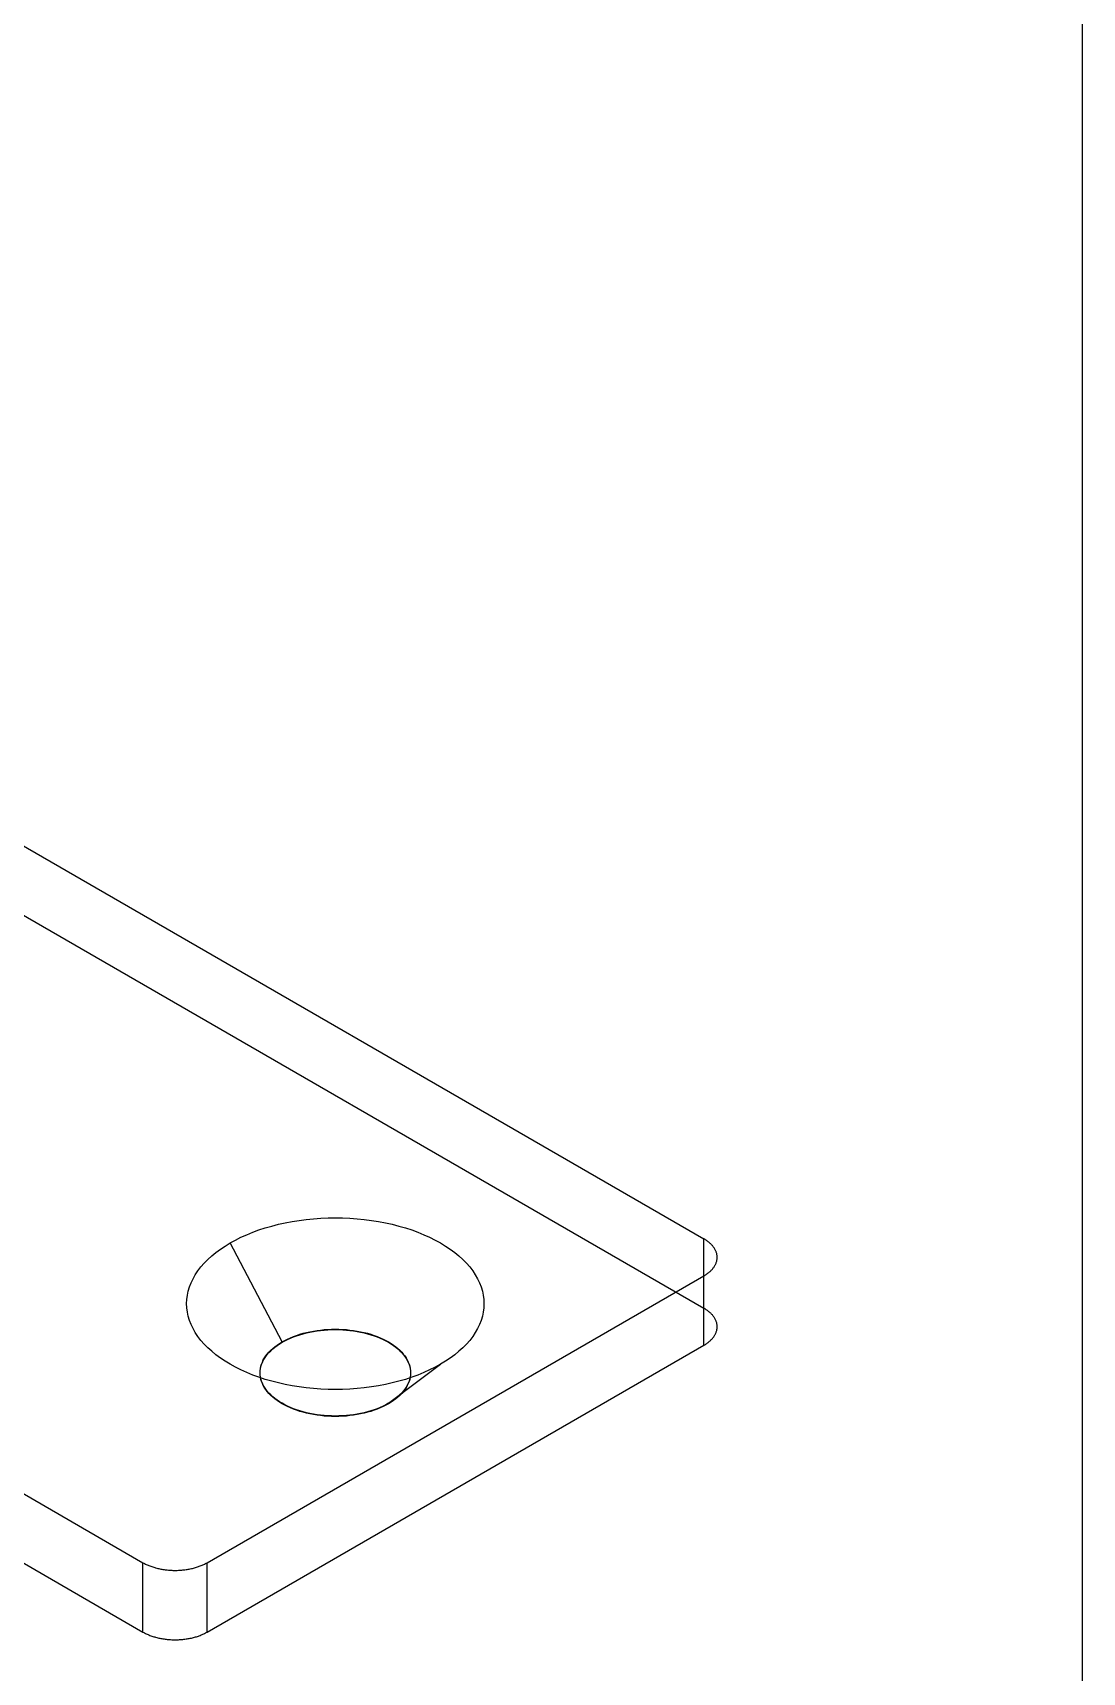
# Model space of a CAD drawing. Header units: inches. Extents: x 0.5 to 33.5, y 0.5 to 21.5.
# Drawn here: x 30.01 to 33.53, y 10.55 to 16.04 of the extents above; entities that cross this region are included whole.
import ezdxf

# ---------------------------------------------------------------- set-up
doc = ezdxf.new("R2010")
doc.units = ezdxf.units.IN
doc.header["$MEASUREMENT"] = 0

msp = doc.modelspace()

# ---------------------------------------------------------------- linework, layer by layer
at = {"layer": 'OUTLINE'}
for p, q in [((33.5278, 21.5278), (33.5278, 0.4722)), ((29.256, 13.7343), (32.2611, 11.9992)), ((29.256, 13.5019), (32.2611, 11.7668)), ((30.7503, 12.0213), (30.7709, 12.0289)), ((30.7709, 12.0289), (30.7922, 12.0358)), ((30.7922, 12.0358), (30.814, 12.0422)), ((30.814, 12.0422), (30.8363, 12.0479)), ((30.8363, 12.0479), (30.8591, 12.053)), ((30.8591, 12.053), (30.8823, 12.0574)), ((30.8823, 12.0574), (30.9059, 12.0611)), ((30.9059, 12.0611), (30.9297, 12.0642)), ((30.9297, 12.0642), (30.9538, 12.0666)), ((30.9538, 12.0666), (30.9781, 12.0684)), ((30.9781, 12.0684), (31.0024, 12.0694)), ((31.0024, 12.0694), (31.0269, 12.0698)), ((31.0269, 12.0698), (31.0513, 12.0694)), ((31.0513, 12.0694), (31.0757, 12.0684)), ((31.0757, 12.0684), (31.0999, 12.0666)), ((31.0999, 12.0666), (31.124, 12.0642)), ((31.124, 12.0642), (31.1478, 12.0611)), ((31.1478, 12.0611), (31.1714, 12.0574)), ((31.1714, 12.0574), (31.1946, 12.053)), ((31.1946, 12.053), (31.2174, 12.0479)), ((31.2174, 12.0479), (31.2397, 12.0422)), ((31.2397, 12.0422), (31.2615, 12.0358)), ((31.2615, 12.0358), (31.2828, 12.0289)), ((31.2828, 12.0289), (31.3034, 12.0213)), ((30.642, 11.9647), (30.658, 11.9753)), ((30.658, 11.9753), (30.6748, 11.9856)), ((30.6748, 11.9856), (30.6925, 11.9953)), ((30.8487, 11.6542), (30.6748, 11.9856)), ((30.6925, 11.9953), (30.711, 12.0045)), ((30.711, 12.0045), (30.7303, 12.0132)), ((30.7303, 12.0132), (30.7503, 12.0213)), ((31.3034, 12.0213), (31.3234, 12.0132)), ((31.3234, 12.0132), (31.3427, 12.0045)), ((31.3427, 12.0045), (31.3612, 11.9953)), ((31.3612, 11.9953), (31.3789, 11.9856)), ((31.3789, 11.9856), (31.3957, 11.9753)), ((31.3957, 11.9753), (31.4117, 11.9647)), ((32.2611, 11.7668), (32.2611, 11.9992)), ((32.2637, 11.9977), (32.2611, 11.9992)), ((32.2662, 11.9961), (32.2637, 11.9977)), ((32.2687, 11.9945), (32.2662, 11.9961)), ((32.2711, 11.9928), (32.2687, 11.9945)), ((32.2734, 11.9911), (32.2711, 11.9928)), ((32.2757, 11.9894), (32.2734, 11.9911)), ((32.2779, 11.9877), (32.2757, 11.9894)), ((32.28, 11.9859), (32.2779, 11.9877)), ((32.282, 11.9841), (32.28, 11.9859)), ((32.284, 11.9823), (32.282, 11.9841)), ((32.2858, 11.9804), (32.284, 11.9823)), ((32.2876, 11.9785), (32.2858, 11.9804)), ((32.2893, 11.9766), (32.2876, 11.9785)), ((32.291, 11.9747), (32.2893, 11.9766)), ((32.2925, 11.9727), (32.291, 11.9747)), ((32.294, 11.9708), (32.2925, 11.9727)), ((32.2954, 11.9688), (32.294, 11.9708)), ((32.2967, 11.9668), (32.2954, 11.9688)), ((30.5768, 11.9052), (30.5878, 11.9178)), ((30.5878, 11.9178), (30.5998, 11.9301)), ((30.5998, 11.9301), (30.6129, 11.942)), ((30.6129, 11.942), (30.627, 11.9535)), ((30.627, 11.9535), (30.642, 11.9647)), ((31.4117, 11.9647), (31.4267, 11.9535)), ((31.4267, 11.9535), (31.4408, 11.942)), ((31.4408, 11.942), (31.4539, 11.9301)), ((31.4539, 11.9301), (31.4659, 11.9178)), ((31.4659, 11.9178), (31.4769, 11.9052)), ((32.2979, 11.9647), (32.2967, 11.9668)), ((32.299, 11.9627), (32.2979, 11.9647)), ((32.3001, 11.9606), (32.299, 11.9627)), ((32.299, 11.9118), (32.3001, 11.9139)), ((32.301, 11.9585), (32.3001, 11.9606)), ((32.3001, 11.9139), (32.301, 11.9159)), ((32.3019, 11.9564), (32.301, 11.9585)), ((32.301, 11.9159), (32.3019, 11.918)), ((32.3026, 11.9543), (32.3019, 11.9564)), ((32.3019, 11.918), (32.3026, 11.9201)), ((32.3033, 11.9522), (32.3026, 11.9543)), ((32.3026, 11.9201), (32.3033, 11.9222)), ((32.3039, 11.9501), (32.3033, 11.9522)), ((32.3033, 11.9222), (32.3039, 11.9244)), ((32.3044, 11.948), (32.3039, 11.9501)), ((32.3039, 11.9244), (32.3044, 11.9265)), ((32.3048, 11.9458), (32.3044, 11.948)), ((32.3044, 11.9265), (32.3048, 11.9286)), ((32.3051, 11.9437), (32.3048, 11.9458)), ((32.3048, 11.9286), (32.3051, 11.9308)), ((32.3054, 11.9415), (32.3051, 11.9437)), ((32.3051, 11.9308), (32.3054, 11.9329)), ((32.3055, 11.9394), (32.3054, 11.9415)), ((32.3054, 11.9329), (32.3055, 11.9351)), ((32.3056, 11.9372), (32.3055, 11.9394)), ((32.3055, 11.9351), (32.3056, 11.9372)), ((30.5439, 11.8522), (30.5505, 11.8658)), ((30.5505, 11.8658), (30.5581, 11.8792)), ((30.5581, 11.8792), (30.5669, 11.8923)), ((30.5669, 11.8923), (30.5768, 11.9052)), ((30.5976, 10.9148), (32.2611, 11.8753)), ((31.4769, 11.9052), (31.4868, 11.8923)), ((31.4868, 11.8923), (31.4956, 11.8792)), ((31.4956, 11.8792), (31.5033, 11.8658)), ((31.5033, 11.8658), (31.5098, 11.8522)), ((32.2611, 11.8753), (32.2637, 11.8768)), ((32.2611, 11.6429), (32.2611, 11.8753)), ((32.2637, 11.8768), (32.2662, 11.8784)), ((32.2662, 11.8784), (32.2687, 11.88)), ((32.2687, 11.88), (32.2711, 11.8816)), ((32.2711, 11.8816), (32.2734, 11.8833)), ((32.2734, 11.8833), (32.2757, 11.885)), ((32.2757, 11.885), (32.2779, 11.8868)), ((32.2779, 11.8868), (32.28, 11.8885)), ((32.28, 11.8885), (32.282, 11.8903)), ((32.282, 11.8903), (32.284, 11.8922)), ((32.284, 11.8922), (32.2858, 11.894)), ((32.2858, 11.894), (32.2876, 11.8959)), ((32.2876, 11.8959), (32.2893, 11.8978)), ((32.2893, 11.8978), (32.291, 11.8998)), ((32.291, 11.8998), (32.2925, 11.9017)), ((32.2925, 11.9017), (32.294, 11.9037)), ((32.294, 11.9037), (32.2954, 11.9057)), ((32.2954, 11.9057), (32.2967, 11.9077)), ((32.2967, 11.9077), (32.2979, 11.9097)), ((32.2979, 11.9097), (32.299, 11.9118)), ((30.5296, 11.7964), (30.5314, 11.8105)), ((30.5314, 11.8105), (30.5344, 11.8245)), ((30.5344, 11.8245), (30.5386, 11.8384)), ((30.5386, 11.8384), (30.5439, 11.8522)), ((31.5098, 11.8522), (31.5151, 11.8384)), ((31.5151, 11.8384), (31.5193, 11.8245)), ((31.5193, 11.8245), (31.5223, 11.8105)), ((31.5223, 11.8105), (31.5241, 11.7964)), ((30.529, 11.7823), (30.5296, 11.7964)), ((30.5296, 11.7682), (30.529, 11.7823)), ((30.5314, 11.7541), (30.5296, 11.7682)), ((30.5344, 11.7401), (30.5314, 11.7541)), ((31.5223, 11.7541), (31.5193, 11.7401)), ((31.5241, 11.7682), (31.5223, 11.7541)), ((31.5241, 11.7964), (31.5247, 11.7823)), ((31.5247, 11.7823), (31.5241, 11.7682)), ((32.2637, 11.7653), (32.2611, 11.7668)), ((32.2662, 11.7637), (32.2637, 11.7653)), ((32.2687, 11.7621), (32.2662, 11.7637)), ((32.2711, 11.7605), (32.2687, 11.7621)), ((32.2734, 11.7588), (32.2711, 11.7605)), ((32.2757, 11.7571), (32.2734, 11.7588)), ((32.2779, 11.7553), (32.2757, 11.7571)), ((32.28, 11.7535), (32.2779, 11.7553)), ((32.282, 11.7517), (32.28, 11.7535)), ((32.284, 11.7499), (32.282, 11.7517)), ((32.2858, 11.7481), (32.284, 11.7499)), ((30.5386, 11.7262), (30.5344, 11.7401)), ((30.5439, 11.7125), (30.5386, 11.7262)), ((30.5505, 11.6989), (30.5439, 11.7125)), ((30.5581, 11.6855), (30.5505, 11.6989)), ((30.9656, 11.6925), (30.9777, 11.694)), ((30.9777, 11.694), (30.9899, 11.6953)), ((30.9777, 11.6926), (30.9899, 11.6938)), ((30.9899, 11.6953), (31.0022, 11.6961)), ((30.9899, 11.6938), (31.0022, 11.6947)), ((31.0022, 11.6961), (31.0145, 11.6967)), ((31.0022, 11.6947), (31.0145, 11.6952)), ((31.0145, 11.6967), (31.0269, 11.6968)), ((31.0145, 11.6952), (31.0269, 11.6954)), ((31.0269, 11.6968), (31.0392, 11.6967)), ((31.0269, 11.6954), (31.0392, 11.6952)), ((31.0392, 11.6967), (31.0516, 11.6961)), ((31.0392, 11.6952), (31.0516, 11.6947)), ((31.0516, 11.6961), (31.0638, 11.6953)), ((31.0516, 11.6947), (31.0638, 11.6938)), ((31.0638, 11.6953), (31.076, 11.694)), ((31.0638, 11.6938), (31.076, 11.6926)), ((31.076, 11.694), (31.0881, 11.6925)), ((31.5033, 11.6989), (31.4956, 11.6855)), ((31.5098, 11.7125), (31.5033, 11.6989)), ((31.5151, 11.7262), (31.5098, 11.7125)), ((31.5193, 11.7401), (31.5151, 11.7262)), ((32.2876, 11.7462), (32.2858, 11.7481)), ((32.2893, 11.7443), (32.2876, 11.7462)), ((32.291, 11.7423), (32.2893, 11.7443)), ((32.2925, 11.7404), (32.291, 11.7423)), ((32.294, 11.7384), (32.2925, 11.7404)), ((32.2954, 11.7364), (32.294, 11.7384)), ((32.2967, 11.7344), (32.2954, 11.7364)), ((32.2979, 11.7323), (32.2967, 11.7344)), ((32.299, 11.7303), (32.2979, 11.7323)), ((32.3001, 11.7282), (32.299, 11.7303)), ((32.301, 11.7262), (32.3001, 11.7282)), ((32.3019, 11.7241), (32.301, 11.7262)), ((32.3026, 11.722), (32.3019, 11.7241)), ((32.3033, 11.7198), (32.3026, 11.722)), ((32.3039, 11.7177), (32.3033, 11.7198)), ((32.3044, 11.7156), (32.3039, 11.7177)), ((32.3039, 11.692), (32.3044, 11.6941)), ((32.3048, 11.7134), (32.3044, 11.7156)), ((32.3044, 11.6941), (32.3048, 11.6963)), ((32.3051, 11.7113), (32.3048, 11.7134)), ((32.3048, 11.6963), (32.3051, 11.6984)), ((32.3054, 11.7092), (32.3051, 11.7113)), ((32.3051, 11.6984), (32.3054, 11.7006)), ((32.3055, 11.707), (32.3054, 11.7092)), ((32.3054, 11.7006), (32.3055, 11.7027)), ((32.3056, 11.7049), (32.3055, 11.707)), ((32.3055, 11.7027), (32.3056, 11.7049)), ((30.5669, 11.6723), (30.5581, 11.6855)), ((30.5768, 11.6594), (30.5669, 11.6723)), ((30.5878, 11.6468), (30.5768, 11.6594)), ((30.5998, 11.6345), (30.5878, 11.6468)), ((30.5976, 10.6824), (32.2611, 11.6429)), ((30.8245, 11.638), (30.8321, 11.6436)), ((30.8245, 11.6366), (30.8321, 11.6422)), ((30.8321, 11.6436), (30.8402, 11.649)), ((30.8321, 11.6422), (30.8402, 11.6476)), ((30.8402, 11.649), (30.8487, 11.6542)), ((30.8402, 11.6476), (30.8487, 11.6528)), ((30.8487, 11.6542), (30.8577, 11.6591)), ((30.8487, 11.6528), (30.8577, 11.6577)), ((30.8487, 11.6528), (30.8487, 11.6542)), ((30.8577, 11.6591), (30.867, 11.6638)), ((30.8577, 11.6577), (30.867, 11.6624)), ((30.867, 11.6638), (30.8768, 11.6682)), ((30.867, 11.6624), (30.8768, 11.6668)), ((30.8768, 11.6682), (30.8869, 11.6723)), ((30.8768, 11.6668), (30.8869, 11.6709)), ((30.8869, 11.6723), (30.8973, 11.6761)), ((30.8869, 11.6709), (30.8973, 11.6747)), ((30.8973, 11.6761), (30.9081, 11.6796)), ((30.8973, 11.6747), (30.9081, 11.6782)), ((30.9081, 11.6796), (30.9191, 11.6829)), ((30.9081, 11.6782), (30.9191, 11.6814)), ((30.9191, 11.6829), (30.9304, 11.6858)), ((30.9191, 11.6814), (30.9304, 11.6843)), ((30.9304, 11.6858), (30.942, 11.6883)), ((30.9304, 11.6843), (30.942, 11.6869)), ((30.942, 11.6883), (30.9537, 11.6906)), ((30.942, 11.6869), (30.9537, 11.6891)), ((30.9537, 11.6906), (30.9656, 11.6925)), ((30.9537, 11.6891), (30.9656, 11.6911)), ((30.9656, 11.6911), (30.9777, 11.6926)), ((31.076, 11.6926), (31.0881, 11.6911)), ((31.0881, 11.6925), (31.1, 11.6906)), ((31.0881, 11.6911), (31.1, 11.6891)), ((31.1, 11.6906), (31.1117, 11.6883)), ((31.1, 11.6891), (31.1117, 11.6869)), ((31.1117, 11.6883), (31.1233, 11.6858)), ((31.1117, 11.6869), (31.1233, 11.6843)), ((31.1233, 11.6858), (31.1346, 11.6829)), ((31.1233, 11.6843), (31.1346, 11.6814)), ((31.1346, 11.6829), (31.1456, 11.6796)), ((31.1346, 11.6814), (31.1456, 11.6782)), ((31.1456, 11.6796), (31.1564, 11.6761)), ((31.1456, 11.6782), (31.1564, 11.6747)), ((31.1564, 11.6761), (31.1668, 11.6723)), ((31.1564, 11.6747), (31.1668, 11.6709)), ((31.1668, 11.6723), (31.1769, 11.6682)), ((31.1668, 11.6709), (31.1769, 11.6668)), ((31.1769, 11.6682), (31.1867, 11.6638)), ((31.1769, 11.6668), (31.1867, 11.6624)), ((31.1867, 11.6638), (31.1961, 11.6591)), ((31.1867, 11.6624), (31.1961, 11.6577)), ((31.1961, 11.6591), (31.205, 11.6542)), ((31.1961, 11.6577), (31.205, 11.6528)), ((31.205, 11.6542), (31.2135, 11.649)), ((31.205, 11.6528), (31.2135, 11.6476)), ((31.2135, 11.649), (31.2216, 11.6436)), ((31.2135, 11.6476), (31.2216, 11.6422)), ((31.2216, 11.6436), (31.2292, 11.638)), ((31.2216, 11.6422), (31.2292, 11.6366)), ((31.4659, 11.6468), (31.4539, 11.6345)), ((31.4769, 11.6594), (31.4659, 11.6468)), ((31.4868, 11.6723), (31.4769, 11.6594)), ((31.4956, 11.6855), (31.4868, 11.6723)), ((32.2611, 11.6429), (32.2637, 11.6444)), ((32.2637, 11.6444), (32.2662, 11.646)), ((32.2662, 11.646), (32.2687, 11.6476)), ((32.2687, 11.6476), (32.2711, 11.6493)), ((32.2711, 11.6493), (32.2734, 11.6509)), ((32.2734, 11.6509), (32.2757, 11.6527)), ((32.2757, 11.6527), (32.2779, 11.6544)), ((32.2779, 11.6544), (32.28, 11.6562)), ((32.28, 11.6562), (32.282, 11.658)), ((32.282, 11.658), (32.284, 11.6598)), ((32.284, 11.6598), (32.2858, 11.6617)), ((32.2858, 11.6617), (32.2876, 11.6635)), ((32.2876, 11.6635), (32.2893, 11.6655)), ((32.2893, 11.6655), (32.291, 11.6674)), ((32.291, 11.6674), (32.2925, 11.6693)), ((32.2925, 11.6693), (32.294, 11.6713)), ((32.294, 11.6713), (32.2954, 11.6733)), ((32.2954, 11.6733), (32.2967, 11.6753)), ((32.2967, 11.6753), (32.2979, 11.6774)), ((32.2979, 11.6774), (32.299, 11.6794)), ((32.299, 11.6794), (32.3001, 11.6815)), ((32.3001, 11.6815), (32.301, 11.6836)), ((32.301, 11.6836), (32.3019, 11.6857)), ((32.3019, 11.6857), (32.3026, 11.6878)), ((32.3026, 11.6878), (32.3033, 11.6899)), ((32.3033, 11.6899), (32.3039, 11.692)), ((30.6129, 11.6226), (30.5998, 11.6345)), ((30.627, 11.6111), (30.6129, 11.6226)), ((30.642, 11.6), (30.627, 11.6111)), ((30.658, 11.5893), (30.642, 11.6)), ((30.6748, 11.5791), (30.658, 11.5893)), ((30.7797, 11.5797), (30.7825, 11.5867)), ((30.7797, 11.5783), (30.7825, 11.5853)), ((30.7825, 11.5867), (30.7857, 11.5936)), ((30.7825, 11.5853), (30.7857, 11.5922)), ((30.7857, 11.5936), (30.7896, 11.6004)), ((30.7857, 11.5922), (30.7896, 11.599)), ((30.7896, 11.6004), (30.7941, 11.607)), ((30.7896, 11.599), (30.7941, 11.6056)), ((30.7941, 11.607), (30.7991, 11.6136)), ((30.7941, 11.6056), (30.7991, 11.6121)), ((30.7991, 11.6136), (30.8047, 11.6199)), ((30.7991, 11.6121), (30.8047, 11.6185)), ((30.8047, 11.6199), (30.8107, 11.6261)), ((30.8047, 11.6185), (30.8107, 11.6247)), ((30.8107, 11.6261), (30.8174, 11.6322)), ((30.8107, 11.6247), (30.8174, 11.6308)), ((30.8174, 11.6322), (30.8245, 11.638)), ((30.8174, 11.6308), (30.8245, 11.6366)), ((31.2292, 11.638), (31.2364, 11.6322)), ((31.2292, 11.6366), (31.2364, 11.6308)), ((31.2364, 11.6322), (31.243, 11.6261)), ((31.2364, 11.6308), (31.243, 11.6247)), ((31.243, 11.6261), (31.2491, 11.6199)), ((31.243, 11.6247), (31.2491, 11.6185)), ((31.2491, 11.6199), (31.2546, 11.6136)), ((31.2491, 11.6185), (31.2546, 11.6121)), ((31.2546, 11.6136), (31.2596, 11.607)), ((31.2546, 11.6121), (31.2596, 11.6056)), ((31.2596, 11.607), (31.2641, 11.6004)), ((31.2596, 11.6056), (31.2641, 11.599)), ((31.2641, 11.6004), (31.268, 11.5936)), ((31.2641, 11.599), (31.268, 11.5922)), ((31.268, 11.5936), (31.2713, 11.5867)), ((31.268, 11.5922), (31.2713, 11.5853)), ((31.2713, 11.5867), (31.274, 11.5797)), ((31.2713, 11.5853), (31.274, 11.5783)), ((31.3957, 11.5893), (31.3789, 11.5791)), ((31.4117, 11.6), (31.3957, 11.5893)), ((31.4267, 11.6111), (31.4117, 11.6)), ((31.4408, 11.6226), (31.4267, 11.6111)), ((31.4539, 11.6345), (31.4408, 11.6226)), ((30.6925, 11.5693), (30.6748, 11.5791)), ((30.711, 11.5601), (30.6925, 11.5693)), ((30.7303, 11.5514), (30.711, 11.5601)), ((30.7503, 11.5433), (30.7303, 11.5514)), ((30.7709, 11.5358), (30.7503, 11.5433)), ((30.7922, 11.5288), (30.7709, 11.5358)), ((30.7749, 11.5514), (30.7752, 11.5585)), ((30.7749, 11.5499), (30.7752, 11.5571)), ((30.7752, 11.5442), (30.7749, 11.5514)), ((30.7752, 11.5428), (30.7749, 11.5499)), ((30.7752, 11.5585), (30.7761, 11.5656)), ((30.7752, 11.5571), (30.7761, 11.5642)), ((30.7761, 11.5371), (30.7752, 11.5442)), ((30.7761, 11.5357), (30.7752, 11.5428)), ((30.7761, 11.5656), (30.7776, 11.5727)), ((30.7761, 11.5642), (30.7776, 11.5713)), ((30.7776, 11.53), (30.7761, 11.5371)), ((30.7776, 11.5286), (30.7761, 11.5357)), ((30.7776, 11.5727), (30.7797, 11.5797)), ((30.7776, 11.5713), (30.7797, 11.5783)), ((30.7797, 11.523), (30.7776, 11.53)), ((30.814, 11.5225), (30.7922, 11.5288)), ((31.205, 11.4485), (31.3789, 11.5791)), ((31.2615, 11.5288), (31.2397, 11.5225)), ((31.2828, 11.5358), (31.2615, 11.5288)), ((31.274, 11.5797), (31.2761, 11.5727)), ((31.274, 11.5783), (31.2761, 11.5713)), ((31.2761, 11.53), (31.274, 11.523)), ((31.2761, 11.5727), (31.2776, 11.5656)), ((31.2761, 11.5713), (31.2776, 11.5642)), ((31.2776, 11.5371), (31.2761, 11.53)), ((31.2776, 11.5357), (31.2761, 11.5286)), ((31.2776, 11.5656), (31.2785, 11.5585)), ((31.2776, 11.5642), (31.2785, 11.5571)), ((31.2785, 11.5442), (31.2776, 11.5371)), ((31.2785, 11.5428), (31.2776, 11.5357)), ((31.2785, 11.5585), (31.2788, 11.5514)), ((31.2785, 11.5571), (31.2788, 11.5499)), ((31.2788, 11.5514), (31.2785, 11.5442)), ((31.2788, 11.5499), (31.2785, 11.5428)), ((31.3034, 11.5433), (31.2828, 11.5358)), ((31.3234, 11.5514), (31.3034, 11.5433)), ((31.3427, 11.5601), (31.3234, 11.5514)), ((31.3612, 11.5693), (31.3427, 11.5601)), ((31.3789, 11.5791), (31.3612, 11.5693)), ((30.7797, 11.5216), (30.7776, 11.5286)), ((30.7825, 11.516), (30.7797, 11.523)), ((30.7825, 11.5146), (30.7797, 11.5216)), ((30.7857, 11.5091), (30.7825, 11.516)), ((30.7857, 11.5077), (30.7825, 11.5146)), ((30.7896, 11.5023), (30.7857, 11.5091)), ((30.7896, 11.5009), (30.7857, 11.5077)), ((30.7941, 11.4957), (30.7896, 11.5023)), ((30.7941, 11.4943), (30.7896, 11.5009)), ((30.7991, 11.4892), (30.7941, 11.4957)), ((30.7991, 11.4877), (30.7941, 11.4943)), ((30.8047, 11.4828), (30.7991, 11.4892)), ((30.8047, 11.4814), (30.7991, 11.4877)), ((30.8107, 11.4766), (30.8047, 11.4828)), ((30.8107, 11.4752), (30.8047, 11.4814)), ((30.8174, 11.4705), (30.8107, 11.4766)), ((30.8174, 11.4691), (30.8107, 11.4752)), ((30.8363, 11.5168), (30.814, 11.5225)), ((30.8591, 11.5117), (30.8363, 11.5168)), ((30.8823, 11.5073), (30.8591, 11.5117)), ((30.9059, 11.5035), (30.8823, 11.5073)), ((30.9297, 11.5004), (30.9059, 11.5035)), ((30.9538, 11.498), (30.9297, 11.5004)), ((30.9781, 11.4963), (30.9538, 11.498)), ((31.0024, 11.4952), (30.9781, 11.4963)), ((31.0269, 11.4949), (31.0024, 11.4952)), ((31.0513, 11.4952), (31.0269, 11.4949)), ((31.0757, 11.4963), (31.0513, 11.4952)), ((31.0999, 11.498), (31.0757, 11.4963)), ((31.124, 11.5004), (31.0999, 11.498)), ((31.1478, 11.5035), (31.124, 11.5004)), ((31.1714, 11.5073), (31.1478, 11.5035)), ((31.1946, 11.5117), (31.1714, 11.5073)), ((31.2174, 11.5168), (31.1946, 11.5117)), ((31.2397, 11.5225), (31.2174, 11.5168)), ((31.243, 11.4766), (31.2364, 11.4705)), ((31.243, 11.4752), (31.2364, 11.4691)), ((31.2491, 11.4828), (31.243, 11.4766)), ((31.2491, 11.4814), (31.243, 11.4752)), ((31.2546, 11.4892), (31.2491, 11.4828)), ((31.2546, 11.4877), (31.2491, 11.4814)), ((31.2596, 11.4957), (31.2546, 11.4892)), ((31.2596, 11.4943), (31.2546, 11.4877)), ((31.2641, 11.5023), (31.2596, 11.4957)), ((31.2641, 11.5009), (31.2596, 11.4943)), ((31.268, 11.5091), (31.2641, 11.5023)), ((31.268, 11.5077), (31.2641, 11.5009)), ((31.2713, 11.516), (31.268, 11.5091)), ((31.2713, 11.5146), (31.268, 11.5077)), ((31.274, 11.523), (31.2713, 11.516)), ((31.274, 11.5216), (31.2713, 11.5146)), ((31.2761, 11.5286), (31.274, 11.5216)), ((30.8245, 11.4647), (30.8174, 11.4705)), ((30.8245, 11.4633), (30.8174, 11.4691)), ((30.8321, 11.4591), (30.8245, 11.4647)), ((30.8321, 11.4577), (30.8245, 11.4633)), ((30.8402, 11.4537), (30.8321, 11.4591)), ((30.8402, 11.4522), (30.8321, 11.4577)), ((30.8487, 11.4485), (30.8402, 11.4537)), ((30.8487, 11.4471), (30.8402, 11.4522)), ((30.8577, 11.4436), (30.8487, 11.4485)), ((30.8577, 11.4422), (30.8487, 11.4471)), ((30.867, 11.4389), (30.8577, 11.4436)), ((30.867, 11.4375), (30.8577, 11.4422)), ((30.8768, 11.4345), (30.867, 11.4389)), ((30.8768, 11.4331), (30.867, 11.4375)), ((30.8869, 11.4304), (30.8768, 11.4345)), ((30.8869, 11.429), (30.8768, 11.4331)), ((30.8973, 11.4266), (30.8869, 11.4304)), ((30.8973, 11.4252), (30.8869, 11.429)), ((30.9081, 11.4231), (30.8973, 11.4266)), ((30.9081, 11.4216), (30.8973, 11.4252)), ((30.9191, 11.4199), (30.9081, 11.4231)), ((30.9191, 11.4184), (30.9081, 11.4216)), ((30.9304, 11.417), (30.9191, 11.4199)), ((31.1346, 11.4199), (31.1233, 11.417)), ((31.1456, 11.4231), (31.1346, 11.4199)), ((31.1456, 11.4216), (31.1346, 11.4184)), ((31.1564, 11.4266), (31.1456, 11.4231)), ((31.1564, 11.4252), (31.1456, 11.4216)), ((31.1668, 11.4304), (31.1564, 11.4266)), ((31.1668, 11.429), (31.1564, 11.4252)), ((31.1769, 11.4345), (31.1668, 11.4304)), ((31.1769, 11.4331), (31.1668, 11.429)), ((31.1867, 11.4389), (31.1769, 11.4345)), ((31.1867, 11.4375), (31.1769, 11.4331)), ((31.1961, 11.4436), (31.1867, 11.4389)), ((31.1961, 11.4422), (31.1867, 11.4375)), ((31.205, 11.4485), (31.1961, 11.4436)), ((31.205, 11.4471), (31.1961, 11.4422)), ((31.2135, 11.4537), (31.205, 11.4485)), ((31.2135, 11.4522), (31.205, 11.4471)), ((31.205, 11.4471), (31.205, 11.4485)), ((31.2216, 11.4591), (31.2135, 11.4537)), ((31.2216, 11.4577), (31.2135, 11.4522)), ((31.2292, 11.4647), (31.2216, 11.4591)), ((31.2292, 11.4633), (31.2216, 11.4577)), ((31.2364, 11.4705), (31.2292, 11.4647)), ((31.2364, 11.4691), (31.2292, 11.4633)), ((29.5511, 11.395), (30.3829, 10.9148)), ((30.9304, 11.4155), (30.9191, 11.4184)), ((30.942, 11.4144), (30.9304, 11.417)), ((30.942, 11.413), (30.9304, 11.4155)), ((30.9537, 11.4121), (30.942, 11.4144)), ((30.9537, 11.4107), (30.942, 11.413)), ((30.9656, 11.4102), (30.9537, 11.4121)), ((30.9656, 11.4088), (30.9537, 11.4107)), ((30.9777, 11.4087), (30.9656, 11.4102)), ((30.9777, 11.4073), (30.9656, 11.4088)), ((30.9899, 11.4075), (30.9777, 11.4087)), ((30.9899, 11.406), (30.9777, 11.4073)), ((31.0022, 11.4066), (30.9899, 11.4075)), ((31.0022, 11.4052), (30.9899, 11.406)), ((31.0145, 11.4061), (31.0022, 11.4066)), ((31.0145, 11.4046), (31.0022, 11.4052)), ((31.0269, 11.4059), (31.0145, 11.4061)), ((31.0269, 11.4045), (31.0145, 11.4046)), ((31.0392, 11.4061), (31.0269, 11.4059)), ((31.0392, 11.4046), (31.0269, 11.4045)), ((31.0516, 11.4066), (31.0392, 11.4061)), ((31.0516, 11.4052), (31.0392, 11.4046)), ((31.0638, 11.4075), (31.0516, 11.4066)), ((31.0638, 11.406), (31.0516, 11.4052)), ((31.076, 11.4087), (31.0638, 11.4075)), ((31.076, 11.4073), (31.0638, 11.406)), ((31.0881, 11.4102), (31.076, 11.4087)), ((31.0881, 11.4088), (31.076, 11.4073)), ((31.1, 11.4121), (31.0881, 11.4102)), ((31.1, 11.4107), (31.0881, 11.4088)), ((31.1117, 11.4144), (31.1, 11.4121)), ((31.1117, 11.413), (31.1, 11.4107)), ((31.1233, 11.417), (31.1117, 11.4144)), ((31.1233, 11.4155), (31.1117, 11.413)), ((31.1346, 11.4184), (31.1233, 11.4155)), ((29.5511, 11.1627), (30.3829, 10.6824)), ((30.3829, 10.6824), (30.3829, 10.9148)), ((30.3829, 10.9148), (30.3856, 10.9133)), ((30.3856, 10.9133), (30.3883, 10.9118)), ((30.3883, 10.9118), (30.3911, 10.9104)), ((30.3911, 10.9104), (30.3939, 10.909)), ((30.3939, 10.909), (30.3968, 10.9077)), ((30.3968, 10.9077), (30.3998, 10.9064)), ((30.3998, 10.9064), (30.4028, 10.9051)), ((30.4028, 10.9051), (30.4059, 10.9039)), ((30.4059, 10.9039), (30.409, 10.9027)), ((30.409, 10.9027), (30.4122, 10.9016)), ((30.4122, 10.9016), (30.4154, 10.9005)), ((30.4154, 10.9005), (30.4187, 10.8995)), ((30.4187, 10.8995), (30.422, 10.8985)), ((30.422, 10.8985), (30.4253, 10.8975)), ((30.4253, 10.8975), (30.4287, 10.8966)), ((30.4287, 10.8966), (30.4321, 10.8958)), ((30.4321, 10.8958), (30.4356, 10.895)), ((30.4356, 10.895), (30.4391, 10.8942)), ((30.4391, 10.8942), (30.4426, 10.8935)), ((30.4426, 10.8935), (30.4462, 10.8929)), ((30.4462, 10.8929), (30.4497, 10.8923)), ((30.4497, 10.8923), (30.4533, 10.8917)), ((30.4533, 10.8917), (30.457, 10.8913)), ((30.457, 10.8913), (30.4606, 10.8908)), ((30.4606, 10.8908), (30.4643, 10.8904)), ((30.4643, 10.8904), (30.468, 10.8901)), ((30.468, 10.8901), (30.4716, 10.8898)), ((30.4716, 10.8898), (30.4754, 10.8895)), ((30.4754, 10.8895), (30.4791, 10.8894)), ((30.4791, 10.8894), (30.4828, 10.8892)), ((30.4828, 10.8892), (30.4865, 10.8891)), ((30.4865, 10.8891), (30.4902, 10.8891)), ((30.4902, 10.8891), (30.494, 10.8891)), ((30.494, 10.8891), (30.4977, 10.8892)), ((30.4977, 10.8892), (30.5014, 10.8894)), ((30.5014, 10.8894), (30.5051, 10.8895)), ((30.5051, 10.8895), (30.5088, 10.8898)), ((30.5088, 10.8898), (30.5125, 10.8901)), ((30.5125, 10.8901), (30.5162, 10.8904)), ((30.5162, 10.8904), (30.5198, 10.8908)), ((30.5198, 10.8908), (30.5235, 10.8913)), ((30.5235, 10.8913), (30.5271, 10.8917)), ((30.5271, 10.8917), (30.5307, 10.8923)), ((30.5307, 10.8923), (30.5343, 10.8929)), ((30.5343, 10.8929), (30.5378, 10.8935)), ((30.5378, 10.8935), (30.5414, 10.8942)), ((30.5414, 10.8942), (30.5449, 10.895)), ((30.5449, 10.895), (30.5483, 10.8958)), ((30.5483, 10.8958), (30.5517, 10.8966)), ((30.5517, 10.8966), (30.5551, 10.8975)), ((30.5551, 10.8975), (30.5585, 10.8985)), ((30.5585, 10.8985), (30.5618, 10.8995)), ((30.5618, 10.8995), (30.565, 10.9005)), ((30.565, 10.9005), (30.5683, 10.9016)), ((30.5683, 10.9016), (30.5714, 10.9027)), ((30.5714, 10.9027), (30.5746, 10.9039)), ((30.5746, 10.9039), (30.5776, 10.9051)), ((30.5776, 10.9051), (30.5806, 10.9064)), ((30.5806, 10.9064), (30.5836, 10.9077)), ((30.5836, 10.9077), (30.5865, 10.909)), ((30.5865, 10.909), (30.5894, 10.9104)), ((30.5894, 10.9104), (30.5922, 10.9118)), ((30.5922, 10.9118), (30.5949, 10.9133)), ((30.5949, 10.9133), (30.5976, 10.9148)), ((30.5976, 10.6824), (30.5976, 10.9148)), ((30.3829, 10.6824), (30.3856, 10.6809)), ((30.3856, 10.6809), (30.3883, 10.6794)), ((30.3883, 10.6794), (30.3911, 10.678)), ((30.3911, 10.678), (30.3939, 10.6766)), ((30.3939, 10.6766), (30.3968, 10.6753)), ((30.3968, 10.6753), (30.3998, 10.674)), ((30.3998, 10.674), (30.4028, 10.6727)), ((30.4028, 10.6727), (30.4059, 10.6715)), ((30.4059, 10.6715), (30.409, 10.6703)), ((30.409, 10.6703), (30.4122, 10.6692)), ((30.4122, 10.6692), (30.4154, 10.6681)), ((30.4154, 10.6681), (30.4187, 10.6671)), ((30.4187, 10.6671), (30.422, 10.6661)), ((30.422, 10.6661), (30.4253, 10.6652)), ((30.4253, 10.6652), (30.4287, 10.6643)), ((30.4287, 10.6643), (30.4321, 10.6634)), ((30.4321, 10.6634), (30.4356, 10.6626)), ((30.4356, 10.6626), (30.4391, 10.6619)), ((30.4391, 10.6619), (30.4426, 10.6612)), ((30.4426, 10.6612), (30.4462, 10.6605)), ((30.4462, 10.6605), (30.4497, 10.6599)), ((30.4497, 10.6599), (30.4533, 10.6594)), ((30.4533, 10.6594), (30.457, 10.6589)), ((30.457, 10.6589), (30.4606, 10.6584)), ((30.4606, 10.6584), (30.4643, 10.658)), ((30.4643, 10.658), (30.468, 10.6577)), ((30.468, 10.6577), (30.4716, 10.6574)), ((30.4716, 10.6574), (30.4754, 10.6572)), ((30.4754, 10.6572), (30.4791, 10.657)), ((30.4791, 10.657), (30.4828, 10.6569)), ((30.4828, 10.6569), (30.4865, 10.6568)), ((30.4865, 10.6568), (30.4902, 10.6567)), ((30.4902, 10.6567), (30.494, 10.6568)), ((30.494, 10.6568), (30.4977, 10.6569)), ((30.4977, 10.6569), (30.5014, 10.657)), ((30.5014, 10.657), (30.5051, 10.6572)), ((30.5051, 10.6572), (30.5088, 10.6574)), ((30.5088, 10.6574), (30.5125, 10.6577)), ((30.5125, 10.6577), (30.5162, 10.658)), ((30.5162, 10.658), (30.5198, 10.6584)), ((30.5198, 10.6584), (30.5235, 10.6589)), ((30.5235, 10.6589), (30.5271, 10.6594)), ((30.5271, 10.6594), (30.5307, 10.6599)), ((30.5307, 10.6599), (30.5343, 10.6605)), ((30.5343, 10.6605), (30.5378, 10.6612)), ((30.5378, 10.6612), (30.5414, 10.6619)), ((30.5414, 10.6619), (30.5449, 10.6626)), ((30.5449, 10.6626), (30.5483, 10.6634)), ((30.5483, 10.6634), (30.5517, 10.6643)), ((30.5517, 10.6643), (30.5551, 10.6652)), ((30.5551, 10.6652), (30.5585, 10.6661)), ((30.5585, 10.6661), (30.5618, 10.6671)), ((30.5618, 10.6671), (30.565, 10.6681)), ((30.565, 10.6681), (30.5683, 10.6692)), ((30.5683, 10.6692), (30.5714, 10.6703)), ((30.5714, 10.6703), (30.5746, 10.6715)), ((30.5746, 10.6715), (30.5776, 10.6727)), ((30.5776, 10.6727), (30.5806, 10.674)), ((30.5806, 10.674), (30.5836, 10.6753)), ((30.5836, 10.6753), (30.5865, 10.6766)), ((30.5865, 10.6766), (30.5894, 10.678)), ((30.5894, 10.678), (30.5922, 10.6794)), ((30.5922, 10.6794), (30.5949, 10.6809)), ((30.5949, 10.6809), (30.5976, 10.6824))]:
    msp.add_line(p, q, dxfattribs=at)

doc.saveas('drawing.dxf')
